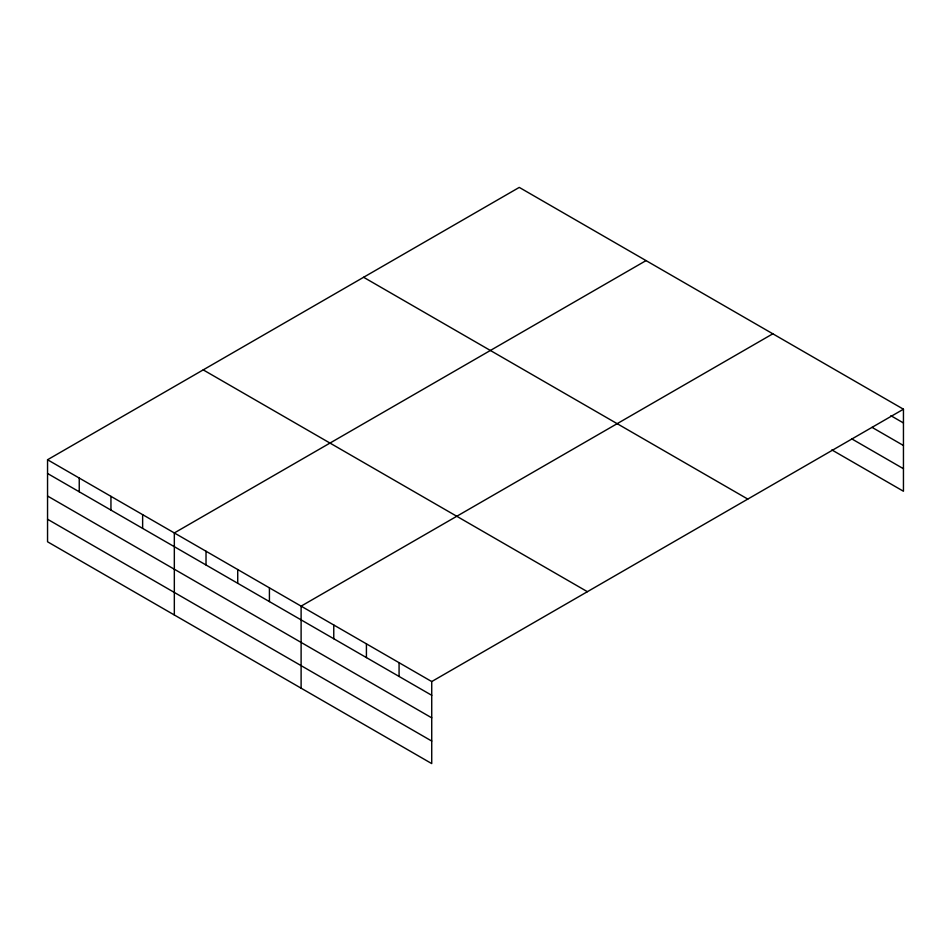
<?xml version="1.0" encoding="UTF-8"?>
<svg xmlns="http://www.w3.org/2000/svg" width="951" height="951" viewBox="0 0 951 951"><rect width="100%" height="100%" fill="white"/><g stroke="black" fill="none" stroke-linecap="round" stroke-linejoin="round"><path stroke-width="1.43" d="M903.45 409.215L519.27 187.406L47.55 459.749L47.55 541.785L431.73 763.594L431.73 681.558L903.45 409.215L903.45 491.251L831.863 449.918M646.05 260.598L174.33 532.94L174.33 614.988M772.83 333.801L301.11 606.144L301.11 688.179M890.885 415.706L903.45 422.957M872.055 427.368L903.45 445.496M851.953 438.982L903.45 468.712M363.603 277.276L747.783 499.085M203.217 369.88L587.397 591.688M47.55 459.749L431.73 681.558M47.55 473.491L431.73 695.3M47.55 496.03L431.73 717.839M47.55 519.246L431.73 741.055M399.075 662.704L399.075 676.446M366.42 643.851L366.42 657.593M333.765 624.997L333.765 638.739M269.418 587.837L269.418 601.591M237.726 569.542L237.726 583.284M206.022 551.247L206.022 564.989M142.638 514.646L142.638 528.387M110.946 496.351L110.946 510.093M79.242 478.044L79.242 491.798"/></g></svg>
